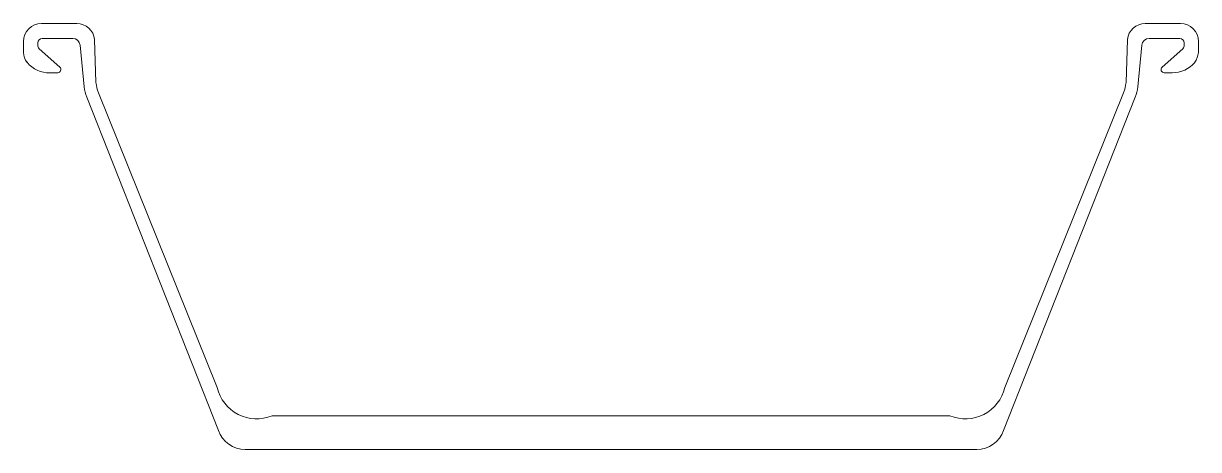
# Model space of a CAD drawing. Header units: millimetres. Extents: x 0 to 76984, y 0 to 13707.
# Drawn here: x 35279 to 35907, y 6943 to 7171 of the extents above; entities that cross this region are included whole.
import ezdxf

# ---------------------------------------------------------------- set-up
doc = ezdxf.new("R2010")
doc.units = ezdxf.units.MM
doc.layers.add('1粗实线', color=1, linetype='Continuous', lineweight=30)
doc.layers.add('细实线', color=5, linetype='Continuous', lineweight=9)

# ---------------------------------------------------------------- blocks, each defined once
blk = doc.blocks.new('拉森Ⅵ钢板桩平面图块1')
at = {"layer": '细实线', "color": 1, "ltscale": 16}
for p, q in [((-304.6, 17.93), (-285.73, 17.93)), ((285.73, 17.93), (304.6, 17.93)), ((-314.2, 2.33), (-314.2, 8.33)), ((-306.6, 7.53), (-306.6, 6.22)), ((-287.9, 9.93), (-304.2, 9.93)), ((-281.69, -15.98), (-283.92, 6.33)), ((-276.17, 9.29), (-275.48, -13.69)), ((275.48, -13.69), (276.17, 9.29)), ((283.92, 6.33), (281.69, -15.98)), ((304.2, 9.93), (287.9, 9.93)), ((306.6, 6.22), (306.6, 7.53)), ((314.2, 8.33), (314.2, 2.33)), ((-305.81, 4.44), (-294.77, -5.5)), ((294.77, -5.5), (305.81, 4.44)), ((-295.91, -8.47), (-300.12, -8.47)), ((300.12, -8.47), (295.91, -8.47)), ((-209.98, -199.88), (-280.33, -21.48)), ((-274.12, -19.18), (-210.61, -176.98)), ((280.33, -21.48), (209.98, -199.88)), ((210.61, -176.98), (274.12, -19.18)), ((-181.26, -192), (0, -192)), ((0, -192), (181.26, -192)), ((195.66, -210), (-195.66, -210))]:
    blk.add_line(p, q, dxfattribs=at)
for centre, major_axis, start_param, end_param in [((-304.6, 8.33), (6.79, 6.79), 0.785398, 2.356194), ((-285.73, 8.33), (6.79, 6.79), 5.597456, 7.068583), ((285.73, 8.33), (6.79, 6.79), 0.785398, 2.256526), ((304.6, 8.33), (-6.79, 6.79), 3.926991, 5.497787), ((-304.2, 7.53), (1.7, 1.7), 0.785398, 2.356194), ((-287.9, 5.93), (-2.83, 2.83), 4.026659, 5.497787), ((287.9, 5.93), (2.83, 2.83), 0.785398, 2.256526), ((304.2, 7.53), (-1.7, 1.7), 3.926991, 5.497787), ((-306.2, 2.33), (5.66, 5.66), 2.356416, 3.0635), ((-304.2, 6.22), (1.7, 1.7), 2.356194, 3.193953), ((304.2, 6.22), (1.7, 1.7), 4.660029, 5.497787), ((299.91, 4.66), (10.24, 10.24), 4.951444, 5.336604), ((-300.51, 6.68), (-10.71, 10.71), 1.466882, 2.382237), ((-295.91, -6.76), (-1.2, 1.2), 2.356194, 4.764749), ((295.91, -6.76), (-1.2, 1.2), -0.05236, 2.356194), ((300.12, 7.53), (-11.31, 11.31), 2.356194, 3.219464), ((-261.79, -13.99), (-14.14, 14.14), 0.885067, 1.169075), ((-247.48, -9.7), (19.99, 19.99), 2.497595, 2.698139), ((247.48, -9.7), (-19.99, 19.99), 3.585046, 3.785591), ((261.79, -13.99), (14.14, 14.14), 5.114111, 5.398118), ((-189.58, -172.07), (15.27, 15.27), 2.585576, 4.322746), ((189.58, -172.07), (-15.27, 15.27), 1.96044, 3.697609), ((-195.86, -195.1), (10.54, 10.54), 2.68271, 3.940812), ((195.86, -195.1), (-10.54, 10.54), 2.342373, 3.600475)]:
    blk.add_ellipse(centre, major_axis=major_axis, ratio=1, start_param=start_param, end_param=end_param, dxfattribs=at)

msp = doc.modelspace()

# ---------------------------------------------------------------- block references
at = {"layer": '1粗实线'}
msp.add_blockref('拉森Ⅵ钢板桩平面图块1', (35593.13, 7153.45), dxfattribs=at)

doc.saveas('drawing.dxf')
